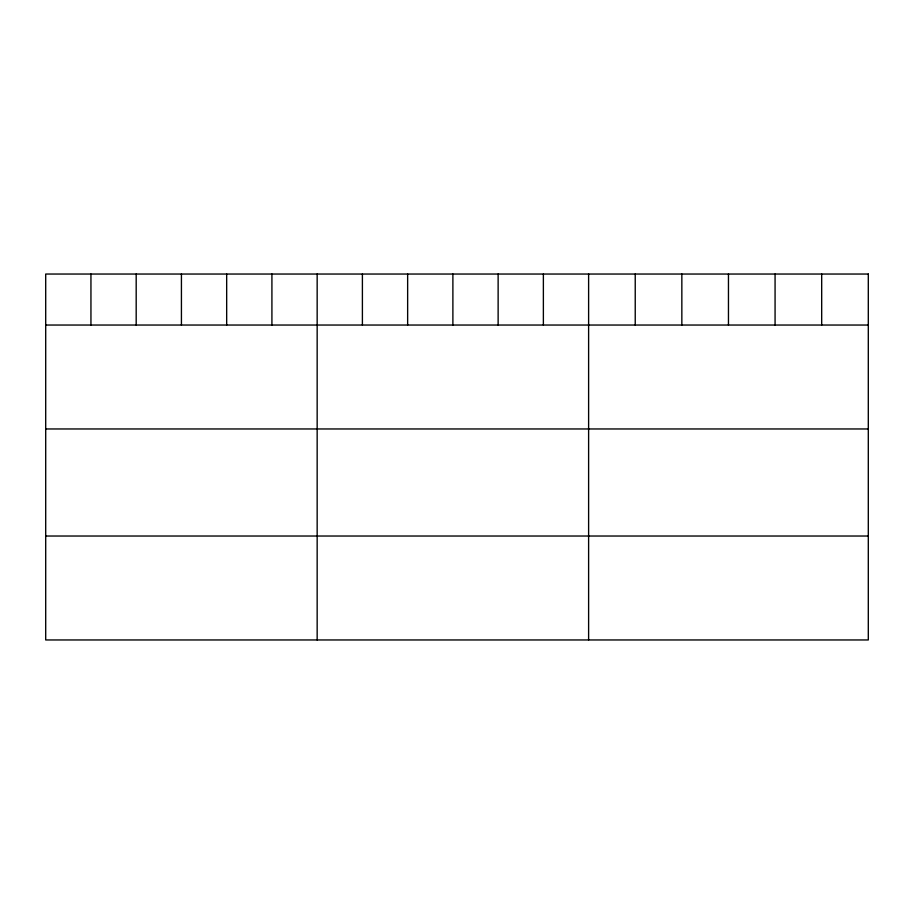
<?xml version="1.0" encoding="UTF-8"?>
<svg xmlns="http://www.w3.org/2000/svg" width="914" height="914" viewBox="0 0 914 914"><rect width="100%" height="100%" fill="white"/><g stroke="black" fill="none" stroke-linecap="round" stroke-linejoin="round"><path stroke-width="1.37" d="M45.7 325.041L868.3 325.041M45.7 428.963L868.3 428.963M45.7 536.027L868.3 536.027M821.686 274.04L821.686 325.041M775.072 274.04L775.072 325.041M728.458 274.04L728.458 325.041M681.844 274.04L681.844 325.041M635.23 274.04L635.23 325.041M588.616 274.04L588.616 639.96M543.373 274.04L543.373 325.041M498.13 274.04L498.13 325.041M452.887 274.04L452.887 325.041M407.644 274.04L407.644 325.041M362.401 274.04L362.401 325.041M317.158 274.04L317.158 639.96M271.915 274.04L271.915 325.041M226.672 274.04L226.672 325.041M181.429 274.04L181.429 325.041M136.186 274.04L136.186 325.041M90.943 274.04L90.943 325.041M868.3 274.04L45.7 274.04L45.7 639.96L868.3 639.96L868.3 274.04"/></g></svg>
